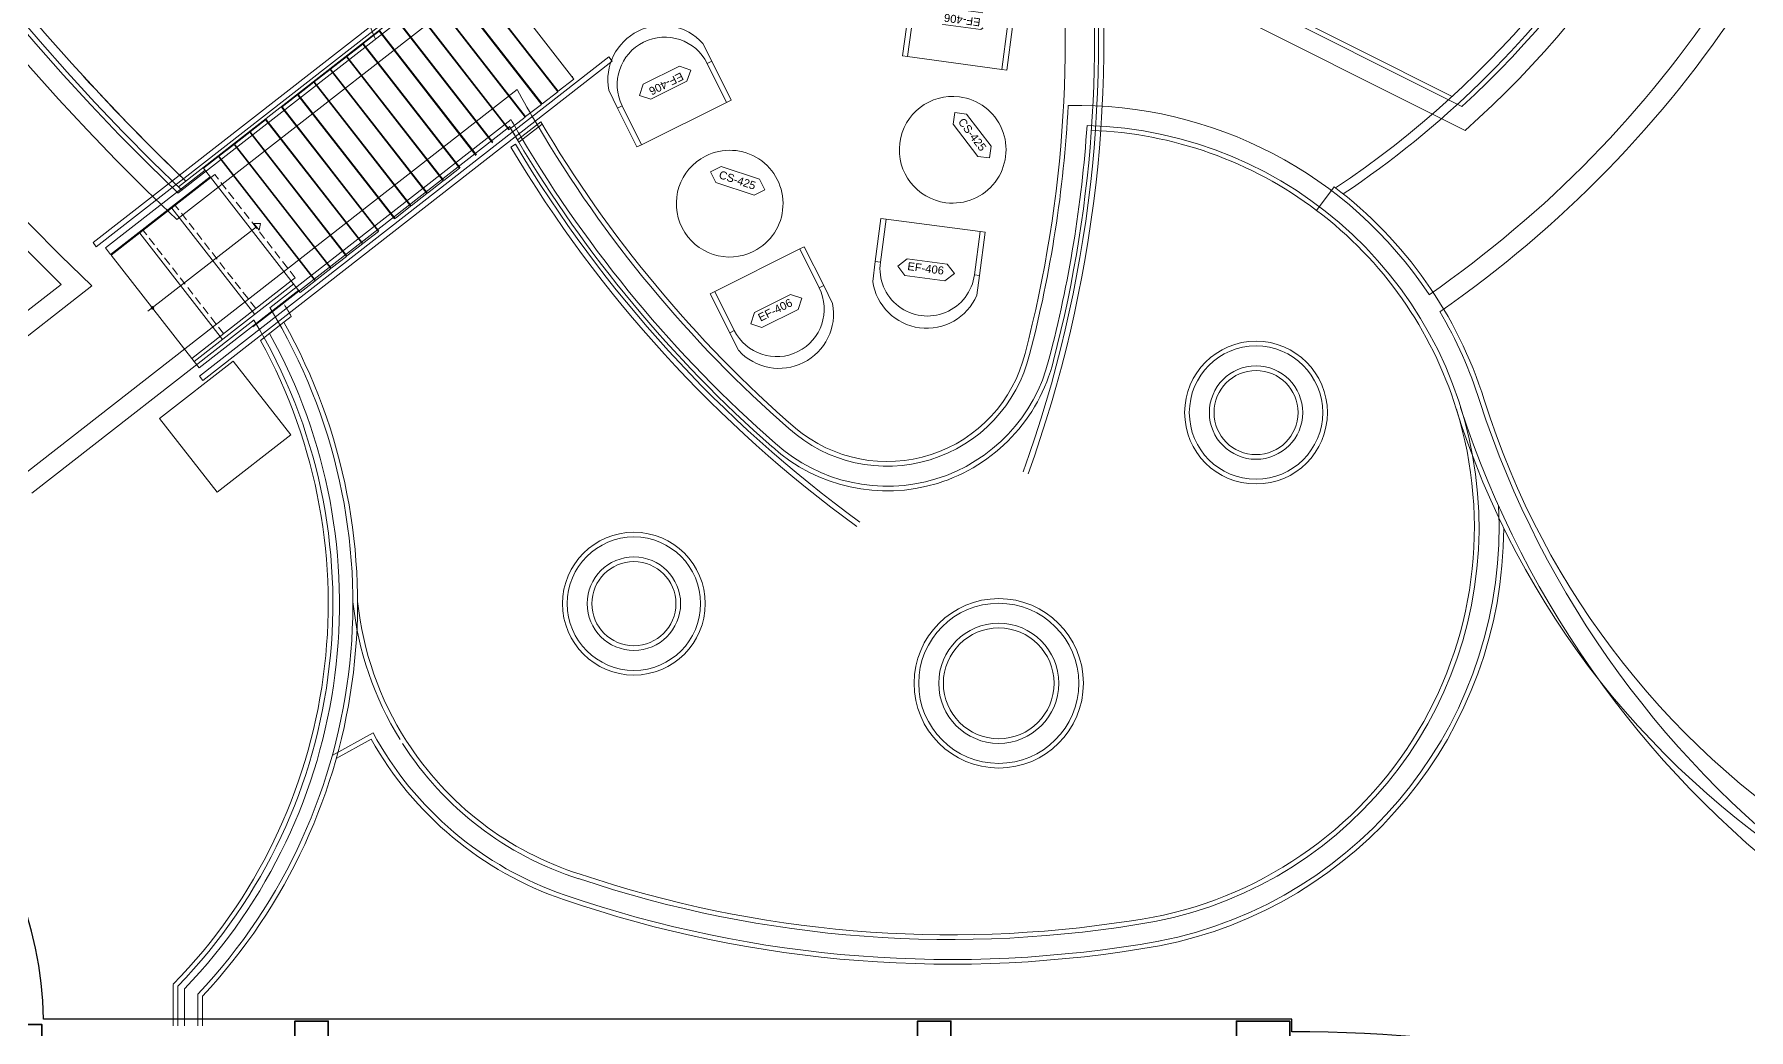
# Model space of a CAD drawing. Header units: centimetres. Extents: x 118932 to 154602, y -32682 to -23521.
# Drawn here: x 124226 to 125511, y -28031 to -27285 of the extents above; entities that cross this region are included whole.
import ezdxf

# ---------------------------------------------------------------- set-up
doc = ezdxf.new("R2010")
doc.units = ezdxf.units.CM
doc.header["$LTSCALE"] = 50
doc.header["$MEASUREMENT"] = 0
doc.linetypes.add('HIDDEN2', pattern=[0.1875, 0.125, -0.0625])
for name, color, linetype, lineweight, true_color in [('GEN_00_BL_Yazı', 7, 'Continuous', 0, 0x4f5250), ('GEN_01_TA_Kolon', 7, 'Continuous', 35, 0xd05d28), ('GEN_01_TA_Merdiven', 7, 'Continuous', 13, 0x816183), ('GEN_02_TF_Mobilya', 7, 'Continuous', 5, 0x745e3d), ('GEN_04_PL_Su Öğesi', 7, 'Continuous', 13, 0x637d96), ('GEN_06_GR_İnce', 7, 'Continuous', 13, 0xb0b0a9), ('KALACAK DUVARLAR', 7, 'Continuous', 30, 0x005387)]:
    doc.layers.add(name, color=color, linetype=linetype, lineweight=lineweight, true_color=true_color)
doc.styles.add('Arial_6', font='arial.ttf', dxfattribs={"height": 59.5325})

# ---------------------------------------------------------------- blocks, each defined once
blk = doc.blocks.new('LEVEL -1_A BLOK_KOLON')
at = {"layer": 'GEN_01_TA_Kolon'}
for points in [[(50083.2, 4357), (50098.4, 4357), (50098.4, 4414), (50083.2, 4414)], [(50313.3, 4376.5), (50288.3, 4376.5), (50288.3, 4416.5), (50313.3, 4416.5)], [(50755.1, 4376.5), (50780.1, 4376.5), (50780.1, 4416.5), (50755.1, 4416.5)], [(50994.1, 4376.5), (51034.1, 4376.5), (51034.1, 4416.5), (50994.1, 4416.5)]]:
    blk.add_lwpolyline(points, close=True, dxfattribs=at)
blk = doc.blocks.new('LEVEL -1_A BLOK_DUVAR')
at = {"layer": 'KALACAK DUVARLAR'}
blk.add_lwpolyline([(51886.9, 9049.2), (51904.2, 9064.4, 0.012461), (51865, 9106.8, 0.48257), (51841.2, 9130.6, 0.091169), (51492.4, 9363.6, 0.48257), (51461.3, 9376.5, 0.094285), (51035.6, 9458.5), (51035.6, 9468), (50099.7, 9468, 0.990629), (49568.7, 9468), (47653.3, 9468)], format="xyb", dxfattribs=at)
blk = doc.blocks.new('FFE Tag-Multi-MSD - FFE Tag-Multi-MSD-8152404-TYPE A-01 - FURNITURE PLAN')
blk.add_wipeout([(-8.76, 0), (-6.19, 2.57), (6.19, 2.57), (8.76, 0), (6.19, -2.57), (-6.19, -2.57)]).dxf.layer = 'GEN_00_BL_Yazı'
at = {"layer": 'GEN_00_BL_Yazı'}
for p, q in [((-8.76, 0), (-6.19, 2.57)), ((-8.76, 0), (-6.19, -2.57)), ((6.19, 2.57), (-6.19, 2.57)), ((8.76, 0), (6.19, 2.57)), ((8.76, 0), (6.19, -2.57)), ((-6.19, -2.57), (6.19, -2.57))]:
    blk.add_line(p, q, dxfattribs=at)
blk = doc.blocks.new('Table Round_GEN - CS-425 Tea Table-13051682-POOL BAR - PLANS')
at = {"layer": 'GEN_02_TF_Mobilya'}
for start, end in [(360, 180), (180, 360)]:
    blk.add_arc((0, 0), 400, start, end, dxfattribs=at)
at = {"layer": 'GEN_00_BL_Yazı', "xscale": -24.48801272789173, "yscale": 24.48801272789174, "zscale": 24.48801272789173, "rotation": 224.7428234204482}
blk.add_blockref('FFE Tag-Multi-MSD - FFE Tag-Multi-MSD-8152404-TYPE A-01 - FURNITURE PLAN', (-126, 131, 0), dxfattribs=at)
at = {"layer": 'GEN_00_BL_Yazı', "insert": (-131, 131, 0), "char_height": 60, "attachment_point": 5, "rotation": 44.7428, "style": 'Arial_6'}
blk.add_mtext('CS-425', dxfattribs=at)
blk = doc.blocks.new('Chair_curve_GEN - EF-406 LOUNGE CHAIR-13051548-POOL BAR - PLANS')
at = {"layer": 'GEN_02_TF_Mobilya'}
for p, q in [((-394, 238), (-356, 238)), ((-394, -88), (-394, 238)), ((-356, 238), (356, 238)), ((-356, 238), (-356, -88)), ((356, 238), (394, 238)), ((356, -88), (356, 238)), ((394, 238), (394, -88)), ((-356, -88), (-394, -88)), ((-394, -88), (-394, -238)), ((394, -88), (356, -88)), ((394, -238), (394, -88))]:
    blk.add_line(p, q, dxfattribs=at)
for centre, radius, start, end in [((0, -88), 356, 180, 0), ((0, -127), 409, 195.7644, 344.2356)]:
    blk.add_arc(centre, radius, start, end, dxfattribs=at)
at = {"layer": 'GEN_00_BL_Yazı', "xscale": -24.48801272789173, "yscale": 24.48801272789174, "zscale": 24.48801272789173, "rotation": 180}
blk.add_blockref('FFE Tag-Multi-MSD - FFE Tag-Multi-MSD-8152404-TYPE A-01 - FURNITURE PLAN', (-9, -99), dxfattribs=at)
at = {"layer": 'GEN_00_BL_Yazı', "insert": (-13, -89), "char_height": 60, "attachment_point": 5, "style": 'Arial_6'}
blk.add_mtext('EF-406', dxfattribs=at)
blk = doc.blocks.new('LEVEL -1_E BLOK TEFRİŞ')
at = {"layer": 'GEN_02_TF_Mobilya'}
for name, p, xscale, yscale, zscale, rotation in [('Chair_curve_GEN - EF-406 LOUNGE CHAIR-13051548-POOL BAR - PLANS', (-1533.9, -316.9), 0.09999999999999996, 0.09999999999999996, 0.09999999999999996, 172.294994214798), ('Table Round_GEN - CS-425 Tea Table-13051682-POOL BAR - PLANS', (-1538.6, -405.5), 0.09999999999999983, 0.09999999999999983, 0.09999999999999983, 262.7561246376588), ('Table Round_GEN - CS-425 Tea Table-13051682-POOL BAR - PLANS', (-1705.8, -445.9), 0.09999999999999998, 0.09999999999999998, 0.09999999999999998, 296.8655790419146), ('Chair_curve_GEN - EF-406 LOUNGE CHAIR-13051548-POOL BAR - PLANS', (-1556.4, -485.8), 0.09999999999999996, 0.09999999999999996, 0.09999999999999996, 352.4989480580986)]:
    blk.add_blockref(name, p, dxfattribs=dict(at, xscale=xscale, yscale=yscale, zscale=zscale, rotation=rotation))
for p, xscale, yscale, zscale, rotation in [((-1750.6, -364.6), 0.09999999999999987, 0.09999999999999987, 0.09999999999999987, 206.4044486190537), ((-1674.5, -517.1), 0.1, 0.1, 0.1, 26.60840246235445)]:
    blk.add_blockref('Chair_curve_GEN - EF-406 LOUNGE CHAIR-13051548-POOL BAR - PLANS', p, dxfattribs=dict(at, xscale=xscale, yscale=yscale, zscale=zscale, rotation=rotation))
blk = doc.blocks.new('zemin kat vaziyet')
at = {"layer": 'GEN_06_GR_İnce'}
for p, q in [((87.5, -937.6), (-220.6, -1177.8)), ((522.2, -933.6), (805.6, -1075.8)), ((525.5, -931.3), (798.4, -1068.3)), ((89.9, -940.7), (-218.2, -1180.9)), ((508.1, -943.3), (808.1, -1093.9)), ((139.9, -1055.2), (67.3, -962.1)), ((127.8, -1064.7), (55.2, -971.6)), ((128.2, -1064.4), (55.6, -971.3)), ((61.4, -989.6), (-157.8, -1160.5)), ((40.2, -987.1), (-156.9, -1140.7)), ((38.7, -983.8), (-156.6, -1136.1)), ((115.6, -1074.2), (43, -981.1)), ((116, -1073.9), (43.4, -980.8)), ((91.1, -1093.3), (18.5, -1000.2)), ((91.5, -1093), (18.9, -999.9)), ((103.3, -1083.7), (30.8, -990.6)), ((103.7, -1083.4), (31.2, -990.3)), ((78.8, -1102.9), (6.2, -1009.8)), ((79.2, -1102.5), (6.6, -1009.5)), ((-18, -1028.6), (-6.1, -1019.4)), ((66.5, -1112.4), (-6.1, -1019.4)), ((66.9, -1112.1), (-5.7, -1019.1)), ((166.2, -1038.5), (-140.9, -1277.9)), ((-42.5, -1047.7), (-30.6, -1038.5)), ((41.9, -1131.6), (-30.6, -1038.5)), ((-30.2, -1038.2), (-18.3, -1029)), ((42.3, -1131.3), (-30.2, -1038.2)), ((54.2, -1122), (-18.3, -1029)), ((54.6, -1121.7), (-18, -1028.6)), ((-13.4, -1035.3), (-13, -1035)), ((168.7, -1041.7), (166.2, -1038.5)), ((168.7, -1041.7), (-138.4, -1281.1)), ((-54.7, -1057.3), (-42.9, -1048.1)), ((29.7, -1141.1), (-42.9, -1048.1)), ((30.1, -1140.8), (-42.5, -1047.7)), ((-25.7, -1044.8), (-25.3, -1044.5)), ((138.7, -1053.6), (139.1, -1053.3)), ((97.4, -1063), (-354.1, -1415)), ((-66.8, -1066.7), (-55, -1057.6)), ((5.8, -1159.8), (-66.8, -1066.7)), ((17.5, -1150.6), (-55, -1057.6)), ((17.9, -1150.3), (-54.7, -1057.3)), ((-50.1, -1063.9), (-49.7, -1063.6)), ((-37.9, -1054.4), (-37.5, -1054.1)), ((116, -1073.9), (127.8, -1064.7)), ((126.5, -1063.1), (126.9, -1062.8)), ((128.2, -1064.4), (139.9, -1055.2)), ((-6.7, -1169.5), (-79.3, -1076.4)), ((-78.9, -1076.1), (-67.2, -1067)), ((-6.3, -1169.2), (-78.9, -1076.1)), ((5.4, -1160.1), (-67.2, -1067)), ((-62.3, -1073.3), (-61.9, -1073)), ((103.7, -1083.4), (115.6, -1074.2)), ((114.3, -1072.6), (114.7, -1072.3)), ((-102.8, -1094.8), (-91.2, -1085.8)), ((-18.7, -1178.8), (-91.2, -1085.8)), ((-18.3, -1178.5), (-90.8, -1085.5)), ((92.8, -1085.6), (-88, -1226.6)), ((91.8, -1090.8), (-83.4, -1227.4)), ((89.8, -1091.7), (90.2, -1091.4)), ((91.5, -1093), (103.3, -1083.7)), ((115.1, -1087.2), (97.6, -1100.9)), ((116.1, -1089), (98.6, -1102.6)), ((102.1, -1082.1), (102.5, -1081.8)), ((-126.2, -1113.1), (-114.9, -1104.2)), ((-42.4, -1197.3), (-114.9, -1104.2)), ((-114.5, -1103.9), (-103.1, -1095.1)), ((-42, -1197), (-114.5, -1103.9)), ((-30.6, -1188.1), (-103.1, -1095.1)), ((-30.2, -1187.8), (-102.8, -1094.8)), ((77.6, -1101.3), (77.9, -1101)), ((96.1, -1104.1), (92.6, -1106.2)), ((-137.8, -1122.1), (-126.6, -1113.3)), ((-54, -1206.4), (-126.6, -1113.3)), ((-53.7, -1206.1), (-126.2, -1113.1)), ((-136.5, -1123.6), (-211.2, -1181.8)), ((-132.9, -1128.4), (-207.5, -1186.6)), ((-132.3, -1129.1), (-206.9, -1187.3)), ((-65.2, -1215.1), (-137.8, -1122.1)), ((-65.2, -1215.1), (-137.8, -1122.1)), ((40.7, -1130), (41.1, -1129.7)), ((42.3, -1131.3), (54.2, -1122)), ((17.9, -1150.3), (29.7, -1141.1)), ((28.5, -1139.5), (28.9, -1139.2)), ((30.1, -1140.8), (41.9, -1131.6)), ((710, -1136.1), (696.7, -1153.7)), ((-99.4, -1231.6), (-161.5, -1151.9)), ((5.8, -1159.8), (17.5, -1150.6)), ((16.3, -1149.1), (16.7, -1148.7)), ((-179.4, -1229.3), (-98.1, -1166)), ((-95, -1163.6), (-100.1, -1163.4)), ((-100.1, -1163.4), (-98.1, -1166)), ((-96.1, -1168.5), (-98.1, -1166)), ((-95, -1163.6), (-96.1, -1168.5)), ((-18.3, -1178.5), (-6.7, -1169.5)), ((-7.9, -1167.9), (-7.5, -1167.6)), ((4.1, -1158.5), (4.5, -1158.2)), ((-218.2, -1180.9), (-220.6, -1177.8)), ((-211.2, -1181.8), (-207.5, -1186.6)), ((-123.5, -1250.4), (-185.6, -1170.7)), ((-30.2, -1187.8), (-18.7, -1178.8)), ((-19.9, -1177.3), (-19.5, -1177)), ((-144.8, -1267), (-206.9, -1187.3)), ((-42, -1197), (-30.6, -1188.1)), ((-31.8, -1186.5), (-31.4, -1186.2)), ((-72, -1206.5), (-146.6, -1264.7)), ((-65.2, -1215.1), (-54, -1206.4)), ((-56.5, -1203.3), (-56.1, -1203)), ((-55.3, -1204.8), (-54.9, -1204.5)), ((-53.7, -1206.1), (-42.4, -1197.3)), ((-43.6, -1195.7), (-43.2, -1195.4)), ((-221.6, -1210.3), (-403.3, -1351.9)), ((-244.5, -1209.1), (-334, -1278.9)), ((-70.1, -1208.8), (-144.8, -1267)), ((-66.4, -1213.5), (-141.1, -1271.7)), ((-83.4, -1227.4), (-100.9, -1241)), ((-77.6, -1237.4), (-72, -1233.1)), ((-77.6, -1237.4), (-72, -1233.1)), ((-99.9, -1235.8), (-266.4, -1365.6)), ((-77.6, -1237.4), (-95.1, -1251.1)), ((-77.6, -1237.4), (-95.1, -1251.1)), ((-77.6, -1237.4), (-95.1, -1251.1)), ((-115.5, -1266.7), (-170.7, -1309.7)), ((-144.8, -1267), (-141.1, -1271.7)), ((-115.5, -1266.7), (-72.4, -1321.9)), ((-140.9, -1277.9), (-138.4, -1281.1)), ((-170.7, -1309.7), (-127.6, -1364.9)), ((-72.4, -1321.9), (-127.6, -1364.9)), ((-41.2, -1562.2), (-10.7, -1545.1)), ((-38.3, -1564.5), (-12.1, -1549.9))]:
    blk.add_line(p, q, dxfattribs=at)
at = {"layer": 'GEN_06_GR_İnce', "linetype": 'HIDDEN2'}
for p, q in [((-132.3, -1129.1), (-129.3, -1126.8)), ((-69, -1204.2), (-129.3, -1126.8)), ((-98.6, -1227.2), (-158.9, -1149.9)), ((-122.7, -1246), (-183, -1168.7)), ((-72, -1206.5), (-69, -1204.2))]:
    blk.add_line(p, q, dxfattribs=at)
at = {"layer": 'GEN_06_GR_İnce'}
for points in [[(486, 207.5, -0.14543), (485.5, 333.7), (474.3, 359.3, 0.970595), (352.5, 661.3), (342.8, 687.6, -0.152153), (165.4, 782.9), (137.7, 779.3, 1.064735), (-452.9, 663.6), (-502.3, 655), (-535.2, 653.6), (-562, 654.9), (-588.2, 658.4, 0.299666), (-157.8, -1160.5, 0.282465)], [(-672.6, 659.8, 0.293565), (-221.6, -1210.3)], [(-690.5, 654, 0.28922), (-244.5, -1209.1)]]:
    blk.add_lwpolyline(points, format="xyb", dxfattribs=at)
for centre, radius in [((-176.1, -1226.8), 1), ((651.3, -1305.2), 53.5), ((651.3, -1305.2), 50), ((651.3, -1305.2), 35), ((651.3, -1305.2), 31.5), ((184.9, -1448.4), 53.5), ((184.9, -1448.4), 50), ((184.9, -1448.4), 35), ((184.9, -1448.4), 31.5), ((458.4, -1508.1), 63.5), ((458.4, -1508.1), 60), ((458.4, -1508.1), 45), ((458.4, -1508.1), 41.5)]:
    blk.add_circle(centre, radius, dxfattribs=at)
for centre, radius, start, end in [((1008.2, 75.7), 1684.4, 160.3666, 226.2369), ((1008.2, 75.7), 1680.9, 160.4631, 226.2543), ((1008.2, 75.7), 1673.9, 160.4086, 226.1682), ((306.1, -530.8, 230.2), 834.4, 304.6933, 348.4157), ((306.1, -530.8, 230.2), 849.4, 304.6477, 348.8841), ((306.1, -530.8, 230.2), 754.3, 311.7157, 345.6679), ((306.1, -530.8, 230.2), 735.8, 303.9219, 344.9644), ((306.1, -530.8, 230.2), 739.3, 312.5031, 345.0996), ((306.1, -530.8, 230.2), 728.8, 303.7416, 337.819), ((-419.9, -1026.1), 950.2, 345.3629, 7.7264), ((-419.9, -1026.1), 928.2, 345.3535, 7.5991), ((-419.9, -1026.1), 957.2, 340.1558, 6.8148), ((-419.9, -1026.1), 953.2, 340.1558, 6.8148), ((915, -616.4), 1010.2, 199.4072, 203.8742), ((1008.2, 75.7), 1673.9, 222.4087, 226.1163), ((915, -616.4), 931.7, 208.6434, 210.5083), ((-419.9, -1026.1), 931.7, 345.3551, 356.9898), ((517.3, -1391.2), 316.2, 33.4743, 91.2335), ((915, -616.4), 950.2, 209.9542, 210.6539), ((915, -616.4), 950.2, 210.0455, 210.7754), ((915, -616.4), 946.7, 209.7105, 210.6268), ((915, -616.4), 931.7, 210.5083, 228.7714), ((915, -616.4), 928.2, 210.4802, 228.9926), ((-419.9, -1026.1), 946.7, 345.3615, 356.1271), ((517.3, -1391.2), 301.2, 281.1501, 88.6076), ((915, -616.4), 953.2, 210.7754, 233.9706), ((915, -616.4), 950.2, 210.6539, 228.7635), ((915, -616.4), 946.7, 210.6268, 228.765), ((517.3, -1391.2), 297.7, 52.9321, 87.9637), ((915, -616.4), 957.2, 210.7754, 233.9706), ((1008.2, 75.7), 1673.9, 226.1163, 226.1682), ((1008.2, 75.7), 1673.9, 226.1163, 226.1682), ((517.3, -1391.2), 319.7, 17.3714, 52.9321), ((517.3, -1391.2), 297.7, 17.3464, 52.9321), ((-452.4, -1448.4), 426.6, 316.6756, 31.3385), ((-452.4, -1448.4), 437.1, 29.5146, 30.8377), ((-452.4, -1448.4), 437.1, 29.5146, 30.8377), ((517.3, -1391.2), 316.2, 17.3676, 30.7529), ((-452.4, -1448.4), 411.6, 315.8524, 31.0967), ((-452.4, -1448.4), 416.6, 316.132, 29.0967), ((-452.4, -1448.4), 430.1, 316.8611, 29.3764), ((-452.4, -1448.4), 408.1, 315.6535, 28.9109), ((374.7, -1235.4), 128.5, 228.0012, 346.1252), ((374.7, -1235.4), 125, 227.9906, 346.1358), ((374.7, -1235.4), 110, 227.9393, 346.1871), ((374.7, -1235.4), 106.5, 229.8398, 346.2007), ((1511, -1071.1), 727.9, 198.0636, 234.2063), ((1408.4, -1112.4), 614, 197.3711, 239.296), ((517.3, -1391.2), 297.7, 277.8462, 17.3201), ((1408.4, -1112.4), 636, 197.3711, 239.296), ((1511, -1071.1), 742.9, 198.0652, 234.2063), ((517.3, -1391.2), 316.2, 281.1242, 2.9903), ((517.3, -1391.2), 319.7, 281.1185, 359.9105), ((217.5, -1421.4), 244.6, 186.0255, 211.805), ((217.5, -1421.4), 241.1, 186.0677, 212.6249), ((217.4, -1421.4), 263, 209.2553, 251.0995), ((217.4, -1421.4), 259.5, 208.4825, 251.0995), ((217.5, -1421.4), 244.6, 212.6249, 252.3906), ((217.5, -1421.4), 241.1, 212.6249, 252.3976), ((422.5, -824.6), 875.5, 251.4155, 280.0684), ((422.5, -824.6), 872, 251.4136, 278.9364), ((422.5, -824.6), 894, 251.0519, 280.0795), ((422.5, -824.6), 890.5, 251.0519, 280.0774)]:
    blk.add_arc(centre, radius, start, end, dxfattribs=at)

msp = doc.modelspace()

# ---------------------------------------------------------------- linework, layer by layer
at = {"layer": 'GEN_01_TA_Merdiven'}
for p, q in [((124333.4, -27998.9), (124333.4, -28028.5)), ((124338.4, -28000.9), (124338.4, -28028.5))]:
    msp.add_line(p, q, dxfattribs=at)
at = {"layer": 'GEN_04_PL_Su Öğesi'}
msp.add_line((124348.4, -28004.9), (124348.4, -28028.5), dxfattribs=at)
at = {"layer": 'GEN_06_GR_İnce'}
for p, q in [((124329.9, -27997.5), (124329.9, -28028.5)), ((124351.9, -28006.3), (124351.9, -28028.5))]:
    msp.add_line(p, q, dxfattribs=at)

# ---------------------------------------------------------------- block references
for name, p in [('LEVEL -1_E BLOK TEFRİŞ', (126452.9, -26966.5)), ('LEVEL -1_A BLOK_DUVAR', (74132.9, -37491.5)), ('LEVEL -1_A BLOK_KOLON', (74132.9, -32441.5))]:
    msp.add_blockref(name, p)

# ---------------------------------------------------------------- next in the draw order: block references
msp.add_blockref('zemin kat vaziyet', (124490.4, -26263.8))

doc.saveas('drawing.dxf')
